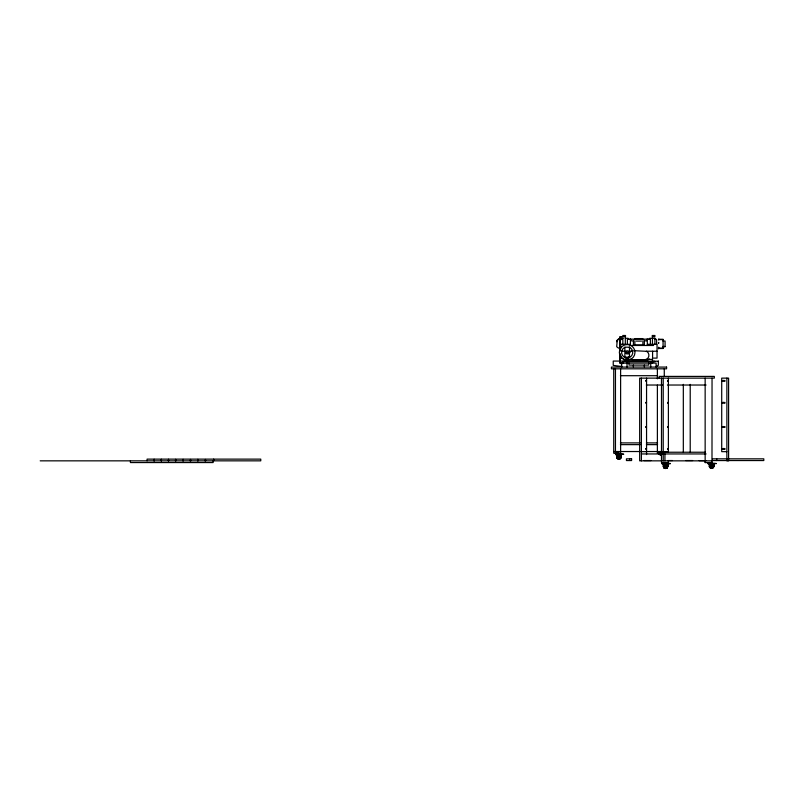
<?xml version="1.0" encoding="UTF-8"?>
<svg xmlns="http://www.w3.org/2000/svg" width="804" height="804" viewBox="0 0 804 804"><rect width="100%" height="100%" fill="white"/><g stroke="black" fill="none" stroke-linecap="round" stroke-linejoin="round"><path stroke-width="1.21" d="M619.995 358.906L619.995 357.75M665.209 463.948C665.4 464.41 670.305 464.099 665.521 463.617L663.411 465.486L663.551 467.265M716.294 463.486L711.55 463.617L713.821 465.888L712.917 464.36M618.949 456.863L619.241 457.074M663.732 467.506C663.993 468.199 667.531 469.898 665.089 466.34C664.998 464.853 667.019 466.481 665.481 466.672M712.635 468.008C711.54 468.883 710.404 468.32 712.686 466.983M711.59 466.179C711.731 468.461 712.254 466.682 711.269 467.174M619.321 457.375L619.311 453.969L617.462 453.969L617.774 456.391L617.351 453.969C616.145 461.064 617.211 453.828 618.326 454.933M619.974 458.883L621.09 456.29L620.547 458.461L618.246 459.014L619.301 459.094M667.662 466.189L667.501 466.873L667.38 465.325M616.417 453.245L615.271 453.426L619.321 454.069L615.733 453.798L615.603 454.421L618.567 457.365L619.522 457.124M662.104 453.969L661.853 454.149M664.898 463.285L662.295 463.014L662.215 463.797L665.923 463.305L665.943 466.692M709.188 462.692L710.203 462.943L710.414 465.707L710.424 463.285L711.952 463.325C714.153 467.747 709.61 467.757 708.877 463.737L708.274 463.345L708.877 463.797L709.289 462.692M618.819 453.255L615.382 453.426L617.14 453.255L616.799 457.556L616.799 456.159M663.692 465.154L663.3 462.571M711.59 464.079L709.671 465.134L709.781 462.561L708.535 463.074L710.897 462.692M616.688 453.255L615.874 453.667L618.869 453.426M659.692 453.788L662.074 453.245L659.009 453.426L661.893 453.788M711.711 462.802C709.239 463.194 707.992 461.747 708.264 463.797L708.274 463.285L711.952 463.365C705.409 463.707 709.389 461.064 708.264 463.797C712.444 462.521 709.259 461.556 708.344 463.737M659.581 453.798L659.28 454.421L660.114 453.969L659.893 454.421C660.245 453.094 659.561 452.592 659.26 454.421L660.174 453.788M708.314 463.194L709.098 463.285L709.138 464.139L710.183 462.692M660.205 453.245L659.391 453.245L659.913 453.627M660.586 453.788L660.154 454.752L660.114 453.969L659.31 453.928M665.069 463.285L664.395 463.436L665.933 463.385L662.667 463.245L662.325 463.797L662.787 462.853L662.255 462.813L665.541 462.561L662.345 462.702L663.139 463.104M709.188 462.561L708.374 462.702L708.344 463.797L709.017 462.692M708.977 463.285L709.158 464.159L709.359 463.285L711.962 463.385L710.093 463.285L710.223 465.466L710.394 463.285L711.952 463.295L708.475 463.797L708.435 463.285L708.424 463.797L708.455 463.245L708.344 463.797L709.098 463.285L709.46 464.551L709.57 463.285M667.581 464.601L668.245 464.26L667.692 464.059M714.063 464.591L713.198 463.556M621.11 456.863L621.1 456.169L621.1 457.566M710.535 467.998L711.58 468.38L713.078 467.667L713.741 465.486L712.515 468.059M709.671 465.134L710.485 464.26L709.771 465.315L709.992 463.285L709.359 465.888L710.535 464.36L709.761 464.913L710.093 463.285L709.59 464.662M617.462 458.35L618.025 458.672L617.13 457.788L618.588 459.094L619.643 459.014L618.246 459.014M620.437 455.376L620.758 455.938L619.874 455.054L621.211 456.863L620.276 455.034L620.959 455.838L618.598 454.632L621.211 455.064L621.562 454.642L620.587 453.969L623.743 454.22M713.62 466.732L712.515 464.37L713.309 464.712M660.024 453.928L661.421 454.149L660.396 453.928M710.414 463.436L711.952 463.305M617.432 455.948L617.753 453.969M710.063 465.265L710.193 463.285L709.912 465.064L710.666 464.37M663.461 466.24L663.471 465.616L663.33 466.531M709.44 465.486C709.852 467.757 708.374 465.737 710.656 468.059M619.984 456.863L620.306 456.863M666.606 466.179L666.345 465.074L666.918 466.189M712.927 465.968C711.922 466.903 713.228 467.255 712.324 465.446M619.371 455.577L617.995 455.908L617.733 457.476L618.336 456.019L620.206 456.35L619.683 456.129M666.034 467.114L666.908 466.4L665.561 467.224L664.536 466.34L665.883 465.194M711.942 468.42L710.887 468.33L712.284 468.33L711.59 468.41L710.545 466.179L711.269 465.194L712.324 465.506L711.912 465.194M619.291 456.973L618.839 456.521M618.407 454.833L620.949 453.958M619.874 454.682L618.909 454.24L621.422 455.265L621.08 454.732M623.381 454.19L620.557 454.24M665.903 466.3L665.451 465.838M667.199 463.617L670.355 463.536L667.179 463.556M666.536 464.029L667.611 464.26L665.521 463.617L666.436 463.988M667.792 466.601L667.792 465.828L667.571 466.501M712.083 466.32L711.188 465.888L711.882 466.4M713.319 463.255L716.374 463.596M713.198 463.737L714.253 464.4M615.924 453.798L616.497 454.752L616.718 453.969L616.638 454.943L616.527 453.969L615.603 454.421M620.959 457.888L618.949 459.094C615.794 457.074 618.397 460.34 616.809 456.29L616.809 457.436L617.01 456.23M660.295 454.943L660.627 453.245M664.466 467.044L664.717 465.124M709.359 463.285L709.429 464.511L709.158 463.285M709.58 465.868L709.44 466.812M711.168 467.476C708.475 466.37 712.334 463.144 712.927 466.029M662.215 463.797L663.169 462.692M711.751 466.511L712.213 466.179L711.48 465.838M713.6 465.928L713.46 465.104M663.531 466.782L663.993 467.807M618.135 453.798L618.668 453.928M616.417 453.426C613.06 453.526 621.16 453.446 617.14 453.255M662.024 453.255L660.486 453.285M664.154 462.692L664.345 463.466L665.933 463.325C657.762 464.481 665.923 460.34 663.26 464.32L662.958 463.285L665.119 466.632L666.144 466.441M665.029 462.692L662.607 462.702L662.245 463.797L662.466 463.164M660.375 453.969L660.446 455.134L660.586 453.969M664.446 463.375L665.933 463.385L664.395 463.285L665.933 463.365L664.395 463.285L664.194 465.466L664.174 463.285L663.441 464.551L663.541 463.285L663.441 464.551C663.642 462.3 661.702 463.174 663.169 462.561M659.34 453.285L662.094 453.496L661.39 453.285M711.942 464.008L713.6 465.214L713.731 466.822L713.821 465.828M659.069 453.426L661.933 453.969L661.26 453.788M616.929 453.788L616.517 454.783L616.457 453.969L615.633 454.421L616.457 453.969L616.819 455.175L617.14 453.969L616.949 455.335L617.462 453.969L617.462 455.999M660.205 453.376L659.973 453.245M662.536 463.174L663.189 462.772M618.698 453.376L615.422 453.466L618.718 453.376L617.763 453.245M667.963 464.622L668.064 463.838M663.421 465.667L664.174 463.285L663.762 464.903C660.908 461.496 663.471 462.37 662.566 463.797L662.335 462.561M616.236 454.421L615.613 453.928M662.787 463.014L662.476 463.797L662.275 463.305L663.069 463.345L663.129 464.159L663.36 463.245L663.411 464.511L663.752 463.345L663.441 464.491M665.672 465.838L665.853 465.777M708.424 463.285L708.877 463.797L708.706 463.194M615.532 453.245L616.578 453.255M708.103 462.561L709.329 462.772M618.527 458.159L620.286 457.084L619.794 457.476M618.598 453.878L617.964 453.989L619.311 453.969L617.804 454.079L619.321 454.049C617.562 453.567 614.658 453.024 616.085 453.838M617.14 455.587L617.462 453.969M616.849 453.456L615.402 453.255M664.345 462.561L664.506 463.104L665.169 462.561M710.264 462.692C711.841 463.818 711.289 462.199 711.208 463.225M617.784 454.109L619.321 454.119L617.733 454.149L619.311 453.989L617.864 454.029L618.497 453.969M662.697 463.797L662.988 463.245M708.495 463.797L708.485 463.285L708.716 463.797M713.51 465.134L713.027 464.742L713.6 466.501M663.421 465.606L663.421 466.812M662.697 463.737L662.958 463.345M659.36 453.245L660.968 453.466M661.853 462.802L662.878 462.833M616.427 453.577L616.598 453.426M666.405 466.792L666.586 466.35M712.404 466.511L712.093 465.486M660.476 455.175L660.798 453.928M654.737 338.866L654.878 338.293L656.607 339.73L656.607 344.323M724.977 381.227L724.927 380.423M724.977 427.376L724.977 426.633M617.14 453.969L616.819 455.175L616.718 453.969M660.014 454.582L660.174 453.969M628.165 360.122L628.286 359.689M619.271 454.853L619.522 454.722M629.602 459.456L629.763 458.833M666.194 464.31L667.39 464.913L666.596 464.169M666.265 468.39L664.988 468.38L667.38 467.235L666.586 468.26L665.209 468.42M711.007 468.38L713.6 467.214L712.696 468.159M713.872 464.089L713.6 464.662L714.022 463.797M617.854 453.577L618.628 453.577L616.969 453.245M664.476 462.692L663.752 462.561M660.446 455.134L660.798 453.969M616.266 453.255L615.834 453.667M662.637 462.692L661.943 462.802L662.938 463.003M620.236 457.285L619.271 457.858M659.612 453.577L658.999 453.245L662.154 453.667L659.391 453.376M662.426 463.014L662.988 462.692M665.069 466.571L665.27 465.968M619.06 456.521L619.241 456.652M616.065 453.376L617.562 453.627L616.748 453.687M662.255 462.692L662.225 462.762M632.467 340.996L630.959 340.685L630.688 339.157M617.814 453.466L618.608 453.245M618.336 453.285L618.387 453.697M709.088 462.792L707.982 462.742L709.098 463.014M709.942 462.742L710.434 462.983M712.796 466.863L712.002 467.536M708.384 463.134L708.213 463.044M666.888 468.069L667.591 466.792M712.404 466.451C711.188 468.611 709.821 464.431 712.093 465.546M620.437 458.35C620.708 458.481 618.206 459.285 618.316 458.803M709.45 465.667L709.942 465.044M713.51 467.355L713.238 467.436M658.335 361.227L613.241 361.056L613.241 365.368L621.643 366.513L621.643 367.086L621.643 363.066L620.135 362.996L620.135 354.262M711.47 462.833L710.364 462.561M708.666 463.044L708.133 462.792L708.636 462.702M661.672 453.456L662.144 453.577M664.516 462.692L664.868 462.692M711.52 462.632L711.058 462.692M617.512 453.818L616.819 455.175L616.527 453.788M620.708 344.906L621.281 344.323M666.677 468.159L667.581 467.214L665.561 468.471L663.913 467.375L664.637 468.059M667.501 465.556C668.506 467.003 666.817 463.184 664.938 464.25M662.184 463.003L662.506 463.003M711.058 462.802L711.058 462.561M618.326 458.069C616.678 457.245 619.743 457.426 618.949 459.124C616.356 456.25 621.462 454.773 618.809 457.717M666.295 466.923L665.24 467.174M666.024 465.255L665.722 465.154M712.002 464.893L711.912 465.255M712.083 466.642L711.59 465.817M619.311 456.863L618.658 457.074M665.672 466.531L665.923 466.179M667.209 467.436L667.129 467.807M664.506 463.014L665.923 463.305L662.215 463.345M617.261 340.283L616.688 346.624A5.266 5.266 0 0 0 620.708 348.494L620.708 344.323L630.416 344.323M619.874 458.682L620.869 457.978M710.666 465.707L710.746 465.576M666.616 468.008L667.441 467.265M617.542 339.891L616.688 341.74A4.201 4.201 0 0 1 617.743 339.65L622.839 339.449L622.839 344.323M666.616 468.059L667.159 467.838M709.992 464.642L710.535 464.36M620.386 458.3C621.361 457.496 619.241 459.014 620.547 458.461M663.732 464.853L664.516 464.36L663.993 464.611M714.063 464.642L714.264 464.099M666.194 468.179L664.074 467.667M710.957 464.25L711.912 464.169M663.491 462.893L664.124 462.893M724.927 403.216L724.977 402.412M724.927 449.356L724.927 448.491M667.38 467.235L666.486 468.059M634.637 339.157L635.21 338.584L642.537 338.584L643.11 339.157M648.848 339.157L649.712 338.293L654.918 338.293L654.918 344.323M621.18 457.215L620.547 455.265L620.768 455.818M667.008 464.802L666.616 464.36L667.581 465.214L666.486 464.37L667.049 464.762M617.13 457.908L617.351 458.461L616.859 457.426M664.235 468.008L664.637 467.998M663.963 467.838L663.742 467.235M617.904 455.044L617.14 455.938M616.648 453.376L617.562 453.476M711.429 462.893L708.274 463.064M618.457 339.449L620.708 338.293L623.653 338.293M664.767 465.084L665.24 465.194M709.942 467.436L711.228 468.42M656.104 366.513L658.335 365.368L658.335 361.056M712.193 465.576L712.867 465.737M624.879 347.308L624.376 347.519A5.598 5.598 0 0 0 624.376 357.217L629.974 357.217A5.598 5.598 0 0 0 629.974 347.519L629.472 347.308M660.436 453.496L661.2 453.376L660.627 453.426M645.723 381.227L646.557 380.855L645.723 380.483M667.551 381.227L668.385 380.855L667.551 380.483M645.723 403.156L646.557 402.784L645.723 402.412M667.551 403.156L668.385 402.784L667.551 402.412M645.723 427.376L646.557 427.004L645.723 426.633M667.551 427.376L668.385 427.004L667.551 426.633M645.723 449.295L646.557 448.923L645.723 448.552M667.551 449.295L668.385 448.923L667.551 448.552M660.586 453.376L661.682 453.325M618.949 458.903C620.045 458.782 617.01 459.094 619.522 459.004M664.988 468.33L665.883 468.189M665.702 467.034C667.843 464.4 663.049 466.129 665.431 467.034M665.883 467.174L665.561 468.501L666.265 468.33M617.452 453.285L616.949 453.577M618.949 459.004L619.492 458.893L618.387 458.953L619.512 458.953M711.59 468.43L712.143 468.27M633.421 350.715L631.12 351.328A4.593 4.593 0 0 0 628.979 354.122M628.185 360.051L629.2 359.921A7.819 7.819 0 0 0 633.572 347.891A7.819 7.819 0 0 0 620.768 347.891A7.819 7.819 0 0 0 625.15 359.921L626.155 360.051M647.13 359.84L649.572 359.177A4.884 4.884 0 0 1 647.13 359.84L630.477 359.84M709.61 462.742L710.314 462.792M665.24 468.25L666.124 468.27M618.949 457.908L619.442 457.265M665.209 464.008L666.616 464.421M709.44 466.752L710.475 468.159M713.821 466.601L713.52 465.556M619.311 453.989L615.603 453.969M644.888 340.685L646.356 340.996L647.059 339.157M665.933 463.365L664.395 463.285L665.933 463.325L664.345 463.466L664.385 465.707L664.074 463.285M622.718 335.499L625.592 335.499M652.155 335.499L655.029 335.499M625.592 336.645L620.015 336.715L619.995 350.866M652.155 336.645L655.029 336.645M625.452 338.293L628.045 338.293L628.899 339.157M658.767 339.298L663.069 339.298L663.069 348.494L658.767 348.494M658.767 339.589L663.069 339.589M662.978 341.027L665.079 341.027L665.079 346.765L662.978 346.765M636.235 341.097L641.522 341.097M647.331 344.323L657.039 344.323L657.039 358.112L652.587 358.112L652.587 351.217M633.421 344.906L644.336 344.906M630.286 345.479L653.592 345.479M662.848 346.484L665.079 346.484M658.767 348.202L663.069 348.202M634.637 350.715L646.627 351.328A4.593 4.593 0 0 1 646.627 359.287C641.773 360.594 635.974 360.594 631.12 359.287M621.17 351.217L625.16 351.217M628.899 351.217L631.391 351.217M646.356 351.217L657.039 351.217M620.708 356.172L619.854 356.172L619.854 355.237M620.708 358.112L621.723 358.112M628.899 359.408L631.391 359.408M646.356 359.408L652.587 359.408M623.01 361.348L625.311 361.348M654.747 361.348L652.446 361.348L652.446 358.875M654.888 361.629L622.979 361.629L623.03 363.066M620.407 375.699L657.592 375.699M646.346 385.026L662.456 385.026M667.42 385.026L706.103 385.026M620.407 442.903L640.245 442.903M646.436 442.903L657.592 442.903M620.407 444.632L640.245 444.632M646.436 444.632L657.592 444.632M613.733 451.526L640.245 451.526M646.436 451.526L661.983 451.526M641.391 451.657L646.557 451.657M663.22 451.657L668.385 451.657M726.876 451.657L721.711 451.657L721.711 378.131L728.595 378.131L728.595 460.843L726.876 460.843L726.876 378.131M663.22 452.23L705.359 452.23M662.245 453.245L657.381 453.245L657.381 385.106M619.402 453.426L614.959 453.245M662.245 453.426L658.536 453.245M641.391 453.948L662.456 453.948M663.22 453.948L706.103 453.948M620.979 456.863L620.979 457.406M712.414 458.833L763.8 458.833L763.8 460.551L712.414 460.551M644.044 460.551L650.938 460.551M667.883 460.551L672.476 460.551M685.732 460.551L692.616 460.551M699.118 460.642L706.012 460.642M40.2 460.843L260.767 460.843L260.767 459.124L205.623 459.124L205.623 460.843M712.042 460.843L639.662 460.843L639.662 378.131L714.324 378.131L714.324 376.403L659.19 376.403L659.19 378.131M705.148 462.561L712.042 462.622M666.014 462.802L661.491 462.802L661.491 378.131M665.159 462.943L662.074 462.632M665.521 464.049L666.486 464.059L665.521 463.556M713.801 466.189L713.791 465.717M667.601 466.189L667.702 466.822L667.702 465.606M709.329 466.179L709.56 466.722M665.561 464.149L666.104 464.209M712.083 466.581L711.419 466.511M667.199 463.345L670.355 463.596M665.561 463.968L666.144 464.099M619.924 454.702L621 454.913M712.455 463.988C714.927 465.446 713.48 463.215 711.55 463.556L712.455 464.049M664.928 468.179L665.561 468.33M663.33 462.792L664.044 462.772L663.461 462.561M666.898 464.41L667.28 464.772L666.898 464.36M619.492 454.833L620.969 455.838M667.159 464.581L667.28 464.772M617.351 458.461L617.834 458.782L617.512 458.3M622.587 358.112L622.798 358.272A4.161 4.161 0 0 0 623.793 358.684M620.276 455.034L621.18 456.511M626.175 360.122L626.065 359.689M619.995 358.092L620.135 363.137L656.104 363.066L656.104 367.086M667.39 464.853L667.792 465.888M619.995 362.996L619.995 354.021M616.919 457.406L616.919 456.32M662.797 463.285L662.848 463.797M708.565 463.285L708.595 463.797M662.546 463.285L662.566 463.797M663.39 463.285L663.441 464.551M710.093 463.285L710.103 465.315M716.696 458.833L716.696 460.551M712.042 378.131L711.992 462.802L707.6 462.561M705.148 378.131L705.148 462.622M690.214 384.362L690.214 452.069M683.32 384.362L683.32 452.069M668.385 378.131L668.385 452.069M668.385 460.843L668.385 462.561L661.722 462.802M664.938 453.948L664.938 460.843M664.275 368.815L664.275 376.332M663.22 378.131L663.22 460.843M658.767 339.921L658.767 339.017L658.476 339.67M658.767 342.464L658.767 343.157M658.767 347.348L658.476 348.775L658.476 347.348M658.476 342.464L658.476 343.157M657.381 368.815L657.381 378.835M652.597 363.066L652.647 362.493L650.727 362.493L650.748 367.086M652.446 336.645L652.446 344.052M651.541 362.493L651.541 363.066M651.24 361.629L651.3 363.066M651.019 362.493L651.019 363.066M650.366 344.323L650.366 339.157L627.391 339.157L627.391 344.323M648.768 363.066L648.768 365.076L628.999 365.076L628.999 363.066M647.331 339.157L647.331 345.479M646.557 378.131L646.557 454.572M644.336 340.303L644.336 345.479M644.376 365.076L644.376 367.086M642.899 340.765L642.899 344.906M641.391 378.131L641.391 460.843M634.858 340.765L634.858 344.906M633.421 340.303L633.421 345.479M633.381 365.076L633.381 367.086M630.416 339.157L630.416 345.479M627.17 358.403L627.17 359.549M627.03 363.066L627.03 367.086M626.628 361.629L626.628 363.066M625.311 336.645L625.311 344.052M622.919 336.645L620.135 336.786L620.135 350.514M621.502 363.137L621.502 365.297M620.618 368.815L620.618 453.245L613.733 453.245L613.733 368.815M620.276 354.262L620.276 356.172M618.095 339.449L618.095 339.308A4.201 4.201 0 0 1 620.698 338.303M615.452 368.815L615.452 451.526M213.663 459.124L213.663 460.843M213.15 460.843L213.15 462.561L130.419 462.561L130.419 460.843M205.01 460.843L205.01 459.124L198.116 459.124L198.116 460.843M197.673 460.843L197.673 459.124L190.779 459.124L190.779 460.843M190.186 460.843L190.186 459.124L183.292 459.124L183.292 460.843M182.85 460.843L182.85 459.124L175.955 459.124L175.955 460.843M175.513 460.843L175.513 459.124L168.619 459.124L168.619 460.843M168.337 460.843L168.337 459.124L161.443 459.124L161.443 460.843M161.152 460.843L161.152 459.124L154.257 459.124L154.257 460.843M153.976 460.843L153.976 459.124L147.082 459.124L147.082 460.843M628.326 359.549A1.146 1.146 0 0 1 627.17 360.694A1.146 1.146 0 0 1 626.025 359.549M626.175 358.976A1.146 1.146 0 0 1 628.165 358.976M621.271 356.745A4.161 4.161 0 0 1 620.849 355.74M629.442 357.609A4.593 4.593 0 0 1 628.979 356.504M662.416 463.285L662.476 463.797L662.416 463.285M709.781 463.285L709.46 464.491L709.781 463.285M626.798 352.152L627.542 352.584L626.798 352.152M617.351 455.265L617.03 455.757L617.382 455.295M721.932 380.644C723.58 382.624 726.786 379.518 721.932 380.644M721.932 402.563C723.58 404.543 726.786 401.437 721.932 402.563M721.932 426.783C723.58 428.763 726.786 425.658 721.932 426.783M721.932 448.712C723.58 450.682 726.786 447.587 721.932 448.712M629.472 347.187L624.879 347.187L624.879 357.549L629.472 357.549L629.472 347.187M666.576 367.086L611.432 367.086L611.432 368.815L666.576 368.815L666.576 367.086M631.602 458.833L626.437 458.833L626.437 460.551L631.602 460.551L631.602 458.833M713.64 464.169L712.505 464.059L713.64 464.23M625.934 360.262A1.437 1.437 0 0 0 628.416 360.262A1.437 1.437 0 0 0 627.17 358.112A1.437 1.437 0 0 0 625.934 360.262M625.803 353.157A1.578 1.578 0 0 0 628.537 353.157A1.578 1.578 0 0 0 627.17 350.795A1.578 1.578 0 0 0 625.803 353.157"/></g></svg>
